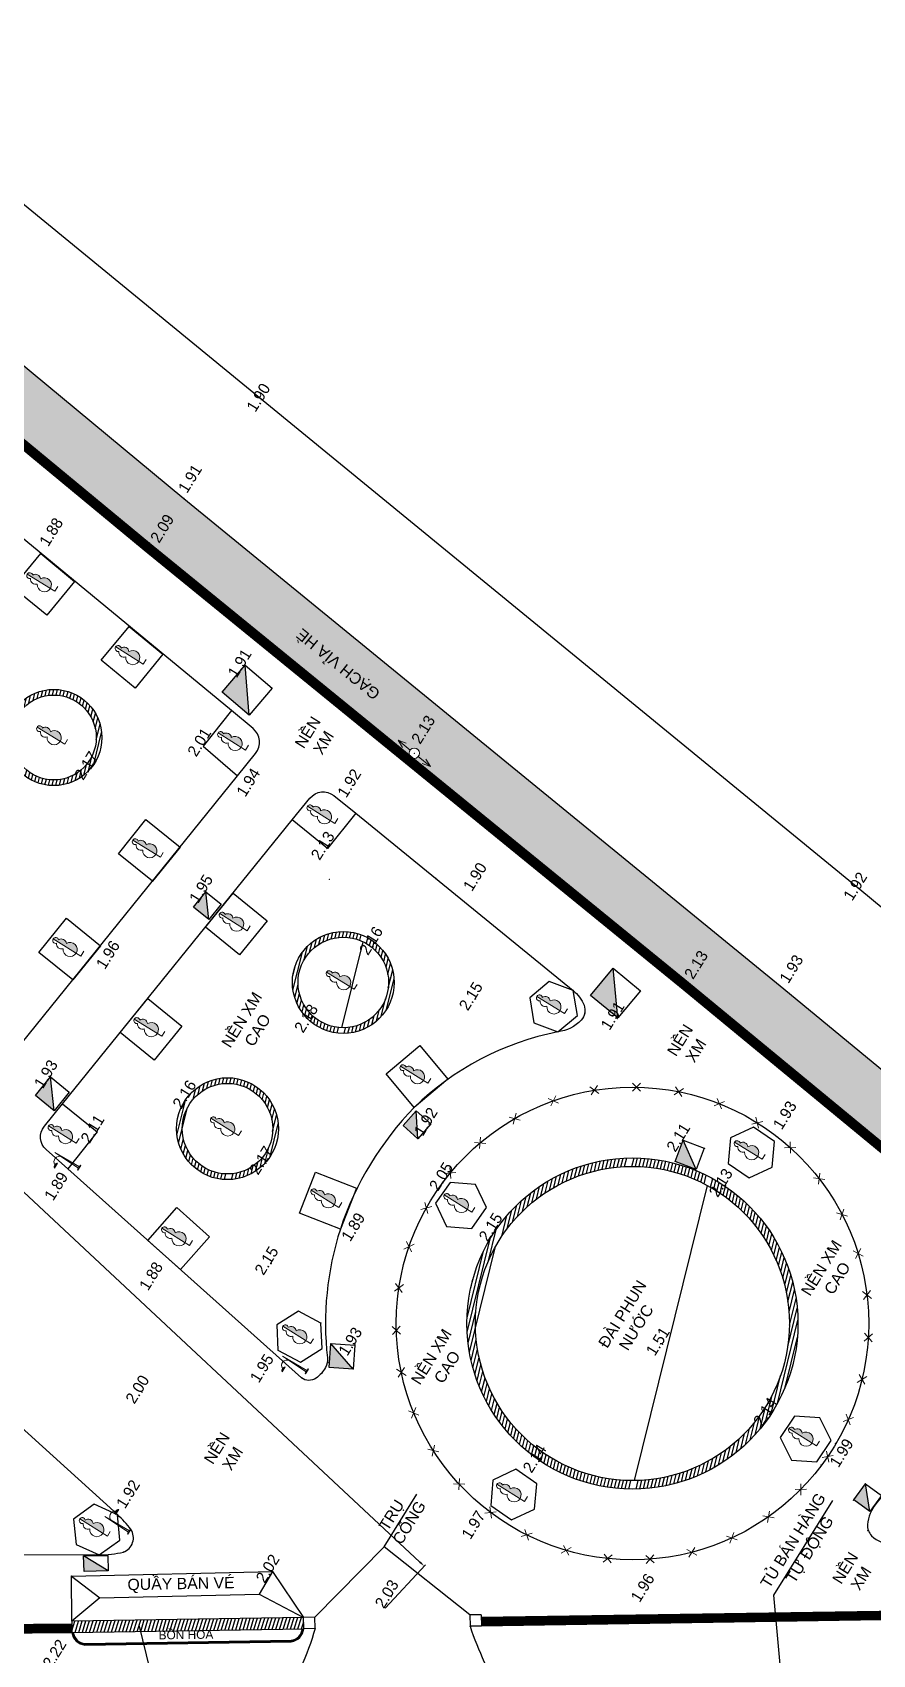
# Model space of a CAD drawing. Header units: millimetres. Extents: x -235021 to 808813, y -1893235 to 860440.
# Drawn here: x 63364 to 93060, y -1708974 to -1651671 of the extents above; entities that cross this region are included whole.
import ezdxf
from ezdxf.enums import TextEntityAlignment as Align

# ---------------------------------------------------------------- set-up
doc = ezdxf.new("R2010")
doc.units = ezdxf.units.MM
doc.header["$LTSCALE"] = 100
doc.linetypes.add('ACAD_ISO03W100', pattern=[30, 12, -18])
doc.layers.get('0').update_dxf_attribs({"lineweight": 9})
for name, color, linetype in [('BO VIA', 3, 'Continuous'), ('BON CAY KIENG', 1, 'Continuous'), ('CAODO', 7, 'Continuous'), ('DAI PHUN NUOC', 3, 'Continuous'), ('GACH VIA HE', 3, 'Continuous'), ('HIEN', 7, 'Continuous'), ('HO GA', 4, 'Continuous'), ('LE DUONG', 1, 'Continuous'), ('NEN XI MANG CAO', 5, 'Continuous')]:
    doc.layers.add(name, color=color, linetype=linetype)
doc.layers.add('CAY CAU', color=91, linetype='Continuous', lineweight=15)
doc.layers.add('diem', color=2, linetype='Continuous', lineweight=0)
doc.styles.add('GHICHU', font='', dxfattribs={"height": 2})
doc.styles.add('GHICHU2', font='', dxfattribs={"height": 2})
doc.styles.get('GHICHU').set_extended_font_data('VNI-Helve-Condense')
doc.styles.get('GHICHU2').set_extended_font_data('VNI-Helve-Condense')
doc.dimstyles.new('1-100', dxfattribs={"dimscale": 70, "dimtxt": 6, "dimasz": 3, "dimexe": 1, "dimexo": 1.5, "dimgap": 0.8, "dimtad": 1, "dimdec": 0, "dimdsep": 46, "dimtxsty": 'Standard', "dimcen": 1.5, "dimdle": 1, "dimclrd": 251, "dimclre": 251, "dimclrt": 2, "dimadec": 0, "dimazin": 0, "dimtfac": 1, "dimtdec": 0, "dimtmove": 2, "dimatfit": 3, "dimfxl": 1, "dimlwd": 13, "dimlwe": 13, "dimarcsym": 0})
doc.dimstyles.get("Standard").update_dxf_attribs({"dimtxt": 0.18, "dimasz": 0.18, "dimexe": 0.18, "dimexo": 0.0625, "dimgap": 0.09, "dimtad": 0, "dimtih": 1, "dimtoh": 1, "dimdec": 4, "dimzin": 0, "dimdsep": 46, "dimtxsty": 'Standard', "dimcen": 0.09, "dimadec": 0, "dimazin": 0, "dimtfac": 1, "dimtdec": 4, "dimtofl": 0, "dimtmove": 0, "dimatfit": 3, "dimfxl": 1, "dimtolj": 1, "dimtzin": 0, "dimarcsym": 0})
pattern_1 = [(76.11958264428031, (673102275.7399853, -1089275886.132417), (-121.3498163011125, 29.98703192525495), [])]

# ---------------------------------------------------------------- blocks, each defined once
blk = doc.blocks.new('DTHTHE')
for p, q in [((-1.59996547320236, -0.005255496742236687), (-0.966911243292401, 0.2101706654078157)), ((1.59996547320236, -0.005255496742236687), (0.9669112432923725, 0.2101706654078157)), ((-0.3999654732023714, -0.005255496742236687), (-1.59996547320236, -0.005255496742236687)), ((-1.59996547320236, -0.005255496742236687), (-0.966911243292401, -0.2206816588922749)), ((0.399965473202343, -0.005255496742236687), (1.59996547320236, -0.005255496742236687)), ((1.59996547320236, -0.005255496742236687), (0.9669112432923725, -0.2206816588922749))]:
    blk.add_line(p, q)
blk.add_circle((0, 0), 0.3999999999999986)
blk.add_point((0, 0))
blk = doc.blocks.new('CAYDL')
at = {"linetype": 'Continuous'}
blk.add_hatch(color=256, dxfattribs=at).paths.add_polyline_path([(0.2730896669155642, 1.660251213043928, 0.5693726601521445), (0.1762234897171492, 2.41734217087509, 0.684834325308665), (0, 2.871893779935299), (0, 0.469883415720855, 0.7965622496287439)])
for p, q in [((0, 2.87150458983167), (0, 0)), ((0, 0), (0.4967282140305826, 0))]:
    blk.add_line(p, q, dxfattribs=at)
for centre, radius, start, end in [((0, 2.610458247764701), 0.2614355321705987, 312.3812719101817, 227.6187280898183), ((0, 1.09639291237982), 0.6265094966589649, 115.841984444443, 64.15801555555699), ((0, 2.010052954237), 0.4437783504383233, 113.3968845450581, 232.0208978191353), ((0, 2.010052954237), 0.4437783504383233, 307.9791021808647, 66.60311545494193)]:
    blk.add_arc(centre, radius, start, end, dxfattribs=at)
blk = doc.blocks.new('DENCS1')
blk.add_hatch(color=256).paths.add_polyline_path([(-0.05542857144649815, 0.03823889863178209), (0.05542857144587288, 0.0382388986317892), (-1.13686837721616e-13, 1.97823889811589)])
h = blk.add_hatch(color=256)
h.dxf.hatch_style = 1
h.paths.add_polyline_path([(0.9140024093083525, 1.428960608017519, 0.500000000000071), (0.5140024093083753, 1.428960608017519)])
for p, q in [((-0.05542857144607183, 0.0382388986317963), (-1.13686837721616e-13, 1.978238898110433)), ((0.05542857144584445, 0.0382388986317963), (-1.13686837721616e-13, 1.978238898110433)), ((0.5140024093083753, 1.428960608017519), (0.9140024093083525, 1.428960608017519)), ((-0.1918415516266805, 0), (-0.1918415516266805, 0.0382388986317892)), ((-0.1918415516266805, 0.0382388986317892), (0.1918415516266805, 0.0382388986317892)), ((0.1918415516266805, 0), (-0.1918415516266805, 0)), ((0.1918415516266805, 0.0382388986317892), (0.1918415516266805, 0))]:
    blk.add_line(p, q)
for centre, radius, start, end in [((0.3734860140775993, 1.368606695493114), 0.3763838369043488, 25.21639918475023, 172.8856193738071), ((0.7140024093083639, 1.278960608017563), 0.2499999999999645, 36.8698976458375, 143.1301023541625)]:
    blk.add_arc(centre, radius, start, end)
blk = doc.blocks.new('RAOKEM')
for p, q in [((0.3535533905932766, -0.3535533905932766), (-0.3535533905932766, 0.3535533905932766)), ((-0.3535533905932766, -0.3535533905932766), (0.3535533905932766, 0.3535533905932766))]:
    blk.add_line(p, q)
blk = doc.blocks.new('*D109')
at = {"layer": 'CAODO', "color": 251, "lineweight": 13, "transparency": 16777216}
for p, q in [((31386.756709709, -1665873.940054639), (32822.23994943807, -1664335.409347417)), ((32928.03162166764, -1664529.852455001), (77062.36052738395, -1705708.159227461)), ((75828.17648998887, -1707338.769417413), (77263.65972971793, -1705800.238710191))]:
    blk.add_line(p, q, dxfattribs=at)
at = {"layer": 'CAODO', "color": 251, "transparency": 16777216}
for points in [[(32951.90850419374, -1664504.261548788), (32904.15473914154, -1664555.443361215), (32774.48618438587, -1664386.591159845)], [(77086.23740991006, -1705682.568321248), (77038.48364485786, -1705733.750133675), (77215.90596466573, -1705851.420522618)]]:
    blk.add_solid(points, dxfattribs=at)
at = {"layer": 'Defpoints', "color": 0, "transparency": 16777216}
for p in [(31315.1260621307, -1665950.71277328), (77215.90596466573, -1705851.420522618), (75756.54584241056, -1707415.542136054)]:
    blk.add_point(p, dxfattribs=at)
at = {"layer": 'CAODO', "color": 2, "transparency": 16777216, "insert": (55176.66038172416, -1684924.514954008), "char_height": 420, "attachment_point": 5, "rotation": 316.98446408814203}
blk.add_mtext('60781', dxfattribs=at)
blk = doc.blocks.new('RTERTCERTER')
at = {"layer": 'HO GA'}
h = blk.add_hatch(color=256, dxfattribs=at)
h.dxf.hatch_style = 1
h.paths.add_polyline_path([(444302.2074992546, -1486800.116406575), (443065.9156043325, -1486615.502348689), (442881.3015462142, -1487851.794243379)])
h = blk.add_hatch(color=256, dxfattribs=at)
h.dxf.hatch_style = 1
h.paths.add_polyline_path([(427371.0828425605, -1489380.551392266), (428319.9156042894, -1488642.502348691), (427476.4747016374, -1488537.110489847)])
h = blk.add_hatch(color=256, dxfattribs=at)
h.dxf.hatch_style = 1
h.paths.add_polyline_path([(436080.317214109, -1489757.709053166), (435993.523918419, -1490452.307443654), (436774.915604364, -1489844.50234874)])
h = blk.add_hatch(color=256, dxfattribs=at)
h.dxf.hatch_style = 1
h.paths.add_polyline_path([(414567.2875992963, -1498570.672726313), (414107.0334176542, -1498871.780826997), (414572.3823003713, -1499583.082743742)])
h = blk.add_hatch(color=256, dxfattribs=at)
h.dxf.hatch_style = 1
h.paths.add_polyline_path([(433441.3942204332, -1500124.300644787), (433318.9156043585, -1500813.50234878), (434130.5959241938, -1500246.779260745)])
h = blk.add_hatch(color=256, dxfattribs=at)
h.dxf.hatch_style = 1
h.paths.add_polyline_path([(425202.9156043202, -1503176.502348676), (425560.3661337875, -1502028.796323862), (424807.7878566469, -1502423.924071535)])
h = blk.add_hatch(color=256, dxfattribs=at)
h.dxf.hatch_style = 1
h.paths.add_polyline_path([(442084.8942847003, -1503498.976529397), (440846.3684653174, -1503329.997849006), (440677.3897849265, -1504568.523668505)])
h = blk.add_hatch(color=256, dxfattribs=at)
h.dxf.hatch_style = 1
h.paths.add_polyline_path([(437440.3754345616, -1508964.016636189), (437596.8897219058, -1509748.556806061), (438224.9156043178, -1508807.502348728)])
h = blk.add_hatch(color=256, dxfattribs=at)
h.dxf.hatch_style = 1
h.paths.add_polyline_path([(430628.8202147475, -1520635.899760582), (430577.2176267124, -1521333.995149991), (431326.9156042731, -1520687.50234885)])
at = {"layer": 'diem'}
for p in [(425202.9156043204, -1503176.502348676), (438383.9156043027, -1509604.502348749), (431326.9156042729, -1520687.50234885)]:
    blk.add_point(p, dxfattribs=at)
at = {"layer": 'HO GA'}
for p, q in [((442881.3015462141, -1487851.794243379), (444302.2074992545, -1486800.116406575)), ((427371.0828425605, -1489380.551392267), (428319.9156042896, -1488642.502348691)), ((435993.5239184191, -1490452.307443654), (436774.9156043641, -1489844.50234874)), ((414572.3823003713, -1499583.082743742), (414567.2875992963, -1498570.672726313)), ((433318.9156043585, -1500813.502348781), (434130.595924194, -1500246.779260745)), ((425202.9156043204, -1503176.502348676), (425560.3661337877, -1502028.796323862)), ((440677.3897849265, -1504568.523668505), (442084.8942847, -1503498.976529397)), ((437596.8897219058, -1509748.556806061), (438224.9156043176, -1508807.502348728)), ((430577.2176267123, -1521333.995149991), (431326.9156042729, -1520687.50234885))]:
    blk.add_line(p, q, dxfattribs=at)
for points in [[(443065.9156043325, -1486615.502348689), (444302.2074992545, -1486800.116406575), (444117.5934410198, -1488036.408301497), (442881.3015462141, -1487851.794243379)], [(427476.4747016374, -1488537.110489847), (428319.9156042896, -1488642.502348691), (428214.5237452127, -1489485.943251343), (427371.0828425605, -1489380.551392267)], [(436080.317214109, -1489757.709053166), (436774.9156043641, -1489844.50234874), (436688.1223086743, -1490539.10073946), (435993.5239184191, -1490452.307443654)], [(414567.2875992963, -1498570.672726313), (415032.6364821298, -1499281.974643057), (414572.3823003713, -1499583.082743742), (414107.0334176542, -1498871.780826997)], [(433441.3942204332, -1500124.300644787), (434130.595924194, -1500246.779260745), (434008.1173081193, -1500935.980964972), (433318.9156043585, -1500813.502348781)], [(424807.7878566468, -1502423.924071535), (425560.3661337877, -1502028.796323862), (425955.4938814612, -1502781.374601003), (425202.9156043204, -1503176.502348676)], [(440846.3684653174, -1503329.997849006), (442084.8942847, -1503498.976529397), (441915.9156043092, -1504737.502348663), (440677.3897849265, -1504568.523668505)], [(437440.3754345616, -1508964.016636189), (438224.9156043176, -1508807.502348728), (438381.4298916617, -1509592.042518601), (437596.8897219058, -1509748.556806061)], [(430628.8202147475, -1520635.899760582), (431326.9156042729, -1520687.50234885), (431275.3130161213, -1521385.597738259), (430577.2176267123, -1521333.995149991)]]:
    blk.add_lwpolyline(points, close=True, dxfattribs=at)

msp = doc.modelspace()

# ---------------------------------------------------------------- hatches: boundary and pattern name
at = {"layer": 'BON CAY KIENG'}
h = msp.add_hatch(dxfattribs=at)
h.set_pattern_fill('ANSI31', color=256, scale=999.9999999999999, angle=391.1195826442803)
h.set_pattern_definition(pattern_1)
h.paths.add_polyline_path([(65819.68199536041, -1676577.544923385, 1), (62419.68199536041, -1676577.544923385, 1)])
h.paths.add_polyline_path([(65619.68199536041, -1676577.544923385, 1), (62619.68199536041, -1676577.544923385, 1)], flags=16)
h = msp.add_hatch(dxfattribs=at)
h.set_pattern_fill('ANSI31', color=256, scale=999.9999999999999, angle=391.1195826442803)
h.set_pattern_definition(pattern_1)
h.paths.add_polyline_path([(76152.98489923449, -1685231.116667327, 1), (72552.98489923449, -1685231.116667327, 1)])
h.paths.add_polyline_path([(75952.98489923449, -1685231.116667327, 1), (72752.98489923449, -1685231.116667327, 1)], flags=16)
h = msp.add_hatch(dxfattribs=at)
h.set_pattern_fill('ANSI31', color=256, scale=999.9999999999999, angle=391.1195826442803)
h.set_pattern_definition(pattern_1)
h.paths.add_polyline_path([(72058.55226635281, -1690396.895859706, 1), (68458.55226635281, -1690396.895859706, 1)])
h.paths.add_polyline_path([(71858.55226635281, -1690396.895859706, 1), (68658.55226635281, -1690396.895859706, 1)], flags=16)
at = {"layer": 'DAI PHUN NUOC'}
h = msp.add_hatch(dxfattribs=at)
h.set_pattern_fill('ANSI31', color=256, scale=999.9999999999999, angle=391.1195826442803)
h.set_pattern_definition(pattern_1)
h.paths.add_polyline_path([(90422.96848058444, -1697279.209746708, 1), (78722.96848058444, -1697279.209746708, 1)])
h.paths.add_polyline_path([(79022.96848058444, -1697279.209746708, -1), (90122.96848058444, -1697279.209746708, -1)], flags=16)
at = {"layer": 'GACH VIA HE'}
h = msp.add_hatch(dxfattribs=at)
h.set_pattern_fill('ANGLE', color=256, scale=3000, angle=58.11958264428029)
h.set_pattern_definition([(58.11958264428029, (673102275.7399853, -1089275886.132417), (-700.5506050529251, 435.7222162800294), [599.9999999999998, -224.9999999999999]), (148.1195826442803, (673102275.7399853, -1089275886.132417), (-435.7222162800294, -700.5506050529251), [600, -224.9999999999999])])
edge = h.paths.add_edge_path()
edge.add_ellipse((76860.05380325578, -1677134.675692568), major_axis=(-116.9150775592063, -142.4946561534178), ratio=0.9999999998309419, start_angle=270.8416473992316, end_angle=327.94754514916787, ccw=False)
edge.add_ellipse((76860.05380325578, -1677134.675692568), major_axis=(-116.9150775592063, -142.4946561534178), ratio=0.9999999998309419, start_angle=449.3360151655633, end_angle=630.8416473992315, ccw=False)
edge.add_ellipse((76860.05380325578, -1677134.675692568), major_axis=(-116.9150775592063, -142.4946561534178), ratio=0.9999999998309419, start_angle=392.42743382617056, end_angle=449.3360151655633, ccw=False)
edge.add_line((76837.77919825935, -1677317.644827566), (86555.61841111869, -1685237.944894012))
edge.add_line((86555.61841111863, -1685237.944894012), (100620.3037408576, -1696836.851246423))
edge.add_line((100620.3037408576, -1696836.851246423), (110220.0561132292, -1704742.490524185))
edge.add_arc((107705.5268288539, -1706279.199251829), 2946.91893943473, 333.1411048262636, 391.43042734614085, ccw=False)
edge.add_line((110334.5377031146, -1707610.601917674), (108200.5766918884, -1707627.040940392))
edge.add_line((108200.5766918883, -1707627.040940392), (108220.0723952473, -1710157.791794854))
edge.add_arc((109170.0635493491, -1710161.891444643), 949.9999999999999, 58.119582644280285, 179.7527438321559, ccw=False)
edge.add_arc((109170.0635493491, -1710161.891444643), 949.9999999999999, -121.88041735571971, 58.119582644280285, ccw=False)
edge.add_arc((109170.0635493491, -1710161.891444643), 950, 181.1299976858469, 238.11958264428029, ccw=False)
edge.add_line((108220.2483014457, -1710180.626301206), (108238.4822407766, -1712547.586686883))
edge.add_arc((106424.7815615616, -1708951.061143465), 4027.965508570981, 296.7614646017494, 312.1526242315477)
edge.add_ellipse((109120.6909801834, -1711753.056909996), major_axis=(12.09589587099311, 183.92267858001), ratio=0.9999999998794763, start_angle=90.79088514240078, end_angle=186.029302811043, ccw=False)
edge.add_ellipse((109120.6909801834, -1711753.056909996), major_axis=(12.09589587099311, 183.92267858001), ratio=0.9999999998794763, start_angle=269.2852528467183, end_angle=450.79088514240084, ccw=False)
edge.add_line((109304.4484594499, -1711767.446183566), (109718.0697796511, -1712048.368599549))
edge.add_line((109718.069779651, -1712048.368599549), (110048.9668355295, -1712273.106532181))
edge.add_arc((103839.3281802703, -1705874.569167037), 8916.327306803116, 314.141645142631, 336.6151139657968)
edge.add_arc((102980.1356033455, -1706006.536750542), 9663.623554709506, 339.3562316585992, 357.6027057871033)
edge.add_line((112635.3016180943, -1706410.75134055), (112406.9407261224, -1706309.009986381))
edge.add_line((112406.9407261226, -1706309.009986381), (112529.030351173, -1706034.976916291))
edge.add_line((112529.0303511729, -1706034.976916291), (112661.1104413999, -1706093.822400375))
edge.add_arc((108616.8209190054, -1705923.994648422), 4047.853654256995, 357.5954490595766, 363.5703272863539)
edge.add_line((112656.8181465401, -1705671.920040825), (112526.0409178883, -1705566.148710938))
edge.add_line((112526.0409178881, -1705566.148710938), (112634.6472947037, -1705431.86618854))
edge.add_arc((108616.8209190057, -1705923.994648421), 4047.853654256995, 366.9831609235235, 384.6032535424177)
edge.add_arc((109407.8787559981, -1705709.265196753), 3241.99012596033, 386.9740301665834, 413.3767011524277)
edge.add_line((111341.8921304487, -1703107.325104385), (89923.6212032024, -1685461.467134729))
edge.add_line((89923.62120320252, -1685461.467134729), (68717.61499625864, -1668131.344320726))
edge.add_line((68717.6149962584, -1668131.344320726), (47605.37086205976, -1650633.43094178))
edge.add_arc((46008.92451524176, -1652901.487719266), 2773.575757784301, 414.8589413418236, 493.4565524034857)
edge.add_line((44101.24711656454, -1650888.15977113), (31918.59605199262, -1663445.101717205))
edge.add_line((31918.59605199262, -1663445.101717206), (32568.65841028758, -1664206.248174993))
edge.add_line((32568.6584102877, -1664206.248174992), (32776.59951576678, -1663990.006420011))
edge.add_line((32776.5995157666, -1663990.006420011), (43291.46971041203, -1653055.400771252))
edge.add_arc((46887.24897732679, -1656715.030455135), 5130.547530189417, 102.98306509463441, 134.4957879012935, ccw=False)
edge.add_line((45734.60452050529, -1651715.637620431), (67505.24069235008, -1669711.375189903))
edge.add_line((67505.24069235008, -1669711.375189903), (76685.33969277237, -1677193.402534707))
edge = h.paths.add_edge_path(flags=16)
edge.add_ellipse((53708.59709692514, -1657627.07206079), major_axis=(-145.1193363896164, 113.6408404176952), ratio=0.9999999999262095, start_angle=360.78430059050834, end_angle=719.2786712369104, ccw=False)
edge.add_ellipse((53418.25863243453, -1657399.969514379), major_axis=(-145.5612534094544, 113.0742407047444), ratio=0.9999999999249859, start_angle=180.5609369931065, end_angle=539.0553076395087, ccw=False)
edge.add_line((53271.68115134118, -1657288.391295942), (53271.48848640232, -1657288.24059356))
edge.add_ellipse((53418.25863243453, -1657399.969514379), major_axis=(-145.5612534094544, 113.0742407047444), ratio=0.9999999999249859, start_angle=180.5609369931065, end_angle=539.0553076395087, ccw=False)
edge.add_ellipse((53708.59709692514, -1657627.07206079), major_axis=(-145.1193363896164, 113.6408404176952), ratio=0.9999999999262095, start_angle=360.78430059050834, end_angle=719.2786712369104, ccw=False)
edge.add_line((53852.38314353325, -1657742.61599319), (53852.19047859439, -1657742.465290808))
edge = h.paths.add_edge_path(flags=16)
edge.add_ellipse((101575.6493540264, -1697134.679871705), major_axis=(-145.5612534094544, 113.0742407047444), ratio=0.9999999999249859, start_angle=180.5609369931065, end_angle=539.0553076395087, ccw=False)
edge.add_ellipse((101865.987818517, -1697361.782418116), major_axis=(-145.1193363896164, 113.6408404176952), ratio=0.9999999999262095, start_angle=360.78430059050834, end_angle=719.2786712369104, ccw=False)
edge.add_line((102009.7738651251, -1697477.326350516), (102009.5812001863, -1697477.175648134))
edge.add_ellipse((101865.987818517, -1697361.782418116), major_axis=(-145.1193363896164, 113.6408404176952), ratio=0.9999999999262095, start_angle=360.78430059050834, end_angle=719.2786712369104, ccw=False)
edge.add_ellipse((101575.6493540264, -1697134.679871705), major_axis=(-145.5612534094544, 113.0742407047444), ratio=0.9999999999249859, start_angle=180.5609369931065, end_angle=539.0553076395087, ccw=False)
edge.add_line((101429.0718729328, -1697023.101653269), (101428.8792079941, -1697022.950950887))
h.paths.add_polyline_path([(75455.7053210854, -1675421.114878985), (72551.90000826283, -1673060.682147408), (73049.97454892495, -1672447.950643558), (75953.77986174752, -1674808.383375134)], flags=24)
h.paths.add_polyline_path([(109659.3790347422, -1703514.673896835), (106755.5737219197, -1701154.241165259), (107253.648262582, -1700541.509661408), (110157.4535754046, -1702901.942392985)], flags=24)
h.paths.add_polyline_path([(36880.52024962427, -1658439.353434959), (39488.71199727501, -1655755.873645104), (40054.95264706295, -1656306.227776908), (37446.76089941198, -1658989.707566764)], flags=24)
at = {"layer": 'LE DUONG'}
h = msp.add_hatch(dxfattribs=at)
h.set_pattern_fill('ANSI31', color=256, scale=999.9999999999999, angle=391.1195826442803)
h.set_pattern_definition(pattern_1)
h.paths.add_polyline_path([(64753.23242040584, -1707794.614819206), (64759.63420064468, -1708194.563587435), (72955.3218015565, -1708063.379308403), (72949.42886694125, -1707663.42271905)])

# ---------------------------------------------------------------- linework, layer by layer
at = {"layer": 'BON CAY KIENG'}
for points in [[(62673.08737558196, -1671274.380519328), (63658.5571035794, -1670077.990359431), (64854.94726339099, -1671063.460087786), (63869.47753533209, -1672259.850247783)], [(65797.47429909743, -1673847.946264104), (66782.94402709487, -1672651.556104206), (67979.33418690646, -1673637.025832562), (66993.86445884779, -1674833.415992558)], [(66402.73192647798, -1680682.354050206), (67376.05768949771, -1679476.063472223), (68582.34826765372, -1680449.389235625), (67609.02250437462, -1681655.679813583)], [(69482.56915768981, -1683277.883712655), (70458.07620708761, -1682073.356420971), (71662.60349874757, -1683048.863470628), (70687.0964492883, -1684253.390762411)], [(63589.51523482986, -1684168.912114819), (64562.84099784959, -1682962.621536837), (65769.1315760056, -1683935.947300239), (64795.8058127265, -1685142.237878197)], [(81634.91515849764, -1685201.446771522), (80941.64363246318, -1685775.358429777), (81092.02994550182, -1686662.70501157), (81935.68778420589, -1686976.139935703), (82628.95930952416, -1686402.228277277), (82478.57299677958, -1685514.881694569)], [(66464.5980563052, -1687004.385288103), (67440.10510570277, -1685799.857996419), (68644.6323973632, -1686775.365046076), (67669.1253479037, -1687979.892337859)], [(75868.08393261908, -1688456.702716266), (77057.11306900508, -1687462.363884164), (78051.4519010589, -1688651.393021068), (76862.42276427755, -1689645.731852924)], [(88850.7055665541, -1690341.752053115), (88036.20311033912, -1690724.6172369), (87960.52285807836, -1691621.429647394), (88699.34506163676, -1692135.376873858), (89513.8475177288, -1691752.511690272), (89589.52777011273, -1690855.699279579)], [(72806.04752309807, -1693376.346181882), (73374.63174421992, -1691934.39889312), (74816.5790330572, -1692502.983114562), (74247.99481193535, -1693944.930403324)], [(78125.95331773488, -1692292.893539622), (77615.48390740948, -1693034.122911198), (78002.17266829801, -1693846.817073938), (78899.33083912963, -1693918.281865276), (79409.80024952954, -1693177.052494021), (79023.11148882564, -1692364.358330984)], [(67438.78042200068, -1694342.883660303), (68471.58536226116, -1693187.109480161), (69627.35954228113, -1694219.914420619), (68594.55460202065, -1695375.688600761)], [(72765.49798849528, -1696845.160673076), (72005.67525644158, -1697327.518855235), (72043.49833052768, -1698226.723734329), (72841.1441359031, -1698643.57043161), (73600.96686775889, -1698161.212249328), (73563.14379416476, -1697262.007369444)], [(90296.71682440396, -1700553.238966155), (89797.68445270555, -1701302.216063406), (90196.80146023328, -1702108.879323054), (91094.95083887922, -1702166.565485502), (91593.98321065237, -1701417.588388572), (91194.86620324757, -1700610.925128726)], [(80450.64608301455, -1702426.292256377), (79636.44554498, -1702809.79907981), (79561.47192783584, -1703706.670841672), (80300.69884869922, -1704220.035779262), (81114.89938661084, -1703836.528956027), (81189.87300395267, -1702939.657194288)], [(64816.18361248286, -1704186.609948711), (64904.61784944963, -1705082.25462491), (65724.48601008556, -1705453.490666735), (66455.91993390396, -1704929.082033002), (66367.48569701193, -1704033.437357123), (65547.61753584445, -1703662.201314831)]]:
    msp.add_lwpolyline(points, close=True, dxfattribs=at)
for points in [[(70617.93580429466, -1677926.585299233), (71252.03598911525, -1677140.713695509, 0.4112559135080964), (71162.28299864428, -1676258.829159096), (70396.38023443497, -1675627.953033221), (69403.84563871985, -1676883.302042241)], [(74795.69910484948, -1679251.683583465), (73792.62791246502, -1680498.218052628), (72549.44195896504, -1679490.9997621), (73174.51993310987, -1678719.171942272, -0.4123105318099566), (74015.36468544207, -1678628.07366597)], [(65656.06305748457, -1690509.012245016), (64616.41377257393, -1691820.804286985), (63851.86593046063, -1691137.600939691, -0.400066417207234), (63785.39276225143, -1690312.588850858), (64430.28503154847, -1689516.294924499)]]:
    msp.add_lwpolyline(points, format="xyb", close=True, dxfattribs=at)
for centre, radius in [((64119.68199536041, -1676577.544923385), 1700), ((64119.68199536041, -1676577.544923385), 1500), ((74352.98489923449, -1685231.116667327), 1800), ((74352.98489923449, -1685231.116667327), 1600), ((70258.55226635281, -1690396.895859706), 1800), ((70258.55226635281, -1690396.895859706), 1600)]:
    msp.add_circle(centre, radius, dxfattribs=at)
at = {"layer": 'DAI PHUN NUOC'}
for radius in [5849.999999999999, 5549.999999999999]:
    msp.add_circle((84572.96848058444, -1697279.209746708), radius, dxfattribs=at)
at = {"layer": 'diem'}
for p in [(71518.53536784207, -1664669.422011943), (68717.61499626562, -1668131.344320731), (67505.24069234869, -1669711.375189902), (63658.5571035794, -1670077.990359431), (66782.94402709487, -1672651.556104206), (70855.63167528342, -1674058.655404263), (70074.92999101384, -1674976.834515342), (65319.88827408804, -1675372.091735384), (70396.38023443497, -1675627.953033221), (69429.75921663968, -1676847.234384905), (76976.7478168481, -1676991.999942713), (65433.66344517935, -1677673.316454989), (70617.93580429466, -1677926.585299233), (72549.44195896504, -1679490.9997621), (74795.69910484948, -1679251.683583465), (73792.62791246502, -1680498.218052628), (67609.02250437462, -1681655.679813583), (73861.88102879212, -1681583.50741767), (77624.93675963487, -1681558.122057452), (69494.26264694962, -1682024.241658076), (70458.07620708761, -1682073.356420971), (92615.43579896493, -1681936.394769164), (65769.1315760056, -1683935.947300239), (75500.1987429636, -1683859.040996435), (72908.47189277015, -1684157.160348772), (86555.61841112422, -1685237.944894017), (67440.10510570277, -1685799.857996419), (79028.7610849943, -1685818.175702894), (82478.57299677958, -1685514.881694569), (84855.89667709684, -1685524.460211393), (89923.62120318832, -1685461.467134717), (82887.21487943735, -1686314.828310982), (73205.77105564182, -1686603.192338441), (75594.05514835194, -1686504.703290687), (81935.68778420589, -1686976.139935703), (84039.3014953991, -1686509.815634229), (64008.08911241917, -1688568.989854179), (68867.44800008088, -1689254.604775933), (71387.37490036828, -1689000.427291884), (64430.28503154847, -1689516.294924499), (76862.42276427755, -1689645.731852924), (77434.22401713324, -1690250.653174731), (63640.8901683169, -1690700.603546971), (65656.06305748457, -1690509.012245016), (76983.33368620789, -1690752.168787119), (86362.5515405212, -1690808.244094463), (89703.73826477397, -1690691.516567655), (64616.41377194575, -1691820.804287554), (65024.31142771849, -1691776.560618198), (69129.72963213967, -1691793.364427405), (71615.47145167808, -1691617.706788464), (77961.23567955615, -1692179.455892866), (87862.97330738162, -1692408.01017777), (67438.78042200068, -1694342.883660303), (74247.99481193535, -1693944.930403324), (79727.18175091711, -1693976.74748805), (71806.79233137751, -1695161.294845867), (73563.14379416476, -1697262.007369444), (72043.49833052768, -1698226.723734329), (74767.55426964932, -1698014.400302132), (85638.21721846797, -1698013.968037675), (73811.22467067023, -1698660.285475945), (72875.39174721832, -1699201.063686839), (73388.97799389041, -1699208.423522948), (67242.2757727846, -1699707.31008863), (89429.90943258232, -1700495.575644714), (91743.24438877334, -1701511.628487906), (81282.9636538485, -1702150.409315547), (91231.75967146014, -1702273.400359264), (92383.62709085643, -1703520.946530143), (66368.25866131159, -1704032.520303349), (79447.39083047141, -1703870.943490753), (66845.17236377439, -1704554.816033297), (92883.21797802881, -1704595.969295294), (66577.9965807728, -1705355.487064976), (65724.48601008556, -1705453.490666735), (64742.75336642517, -1706200.706175472), (71846.30890457984, -1706037.872774664), (76055.82978895563, -1706934.355861882), (64360.20933637349, -1708197.945286037), (73355.27839081129, -1708057.486373726), (78835.62235051487, -1707976.739339202)]:
    msp.add_point(p, dxfattribs=at)
at = {"layer": 'HIEN'}
for p, q in [((64742.75336642517, -1706200.706175472), (71846.30890457984, -1706037.872774664)), ((64753.23242040584, -1707794.614819206), (64742.75336642517, -1706200.706175472)), ((64742.75336642517, -1706200.706175472), (65747.73026939807, -1706974.743714955)), ((71846.30890457984, -1706037.872774664), (71379.19161975011, -1706845.654838424)), ((71846.30890457984, -1706037.872774664), (72949.42886694125, -1707663.42271905)), ((65747.73026939807, -1706974.743714955), (64753.23242040584, -1707794.614819206)), ((65747.73026939807, -1706974.743714955), (71379.19161975011, -1706845.654838424)), ((71379.19161975011, -1706845.654838424), (72949.42886694125, -1707663.42271905)), ((79229.68600515416, -1707570.889815172), (78829.72941589961, -1707576.782749849)), ((78829.72941589961, -1707576.782749849), (78835.62235051487, -1707976.739339202)), ((79229.68600515416, -1707570.889815172), (79235.57893976942, -1707970.846404525)), ((73349.3854561958, -1707657.529784373), (72949.42886694125, -1707663.42271905)), ((73355.27839081129, -1708057.486373726), (72955.3218015565, -1708063.379308403)), ((73355.27839081129, -1708057.486373726), (73349.3854561958, -1707657.529784373)), ((79235.57893976942, -1707970.846404525), (78835.62235051487, -1707976.739339202))]:
    msp.add_line(p, q, dxfattribs=at)
at = {"layer": 'HIEN', "linetype": 'ACAD_ISO03W100', "ltscale": 0.3, "const_width": 299.9999999999999}
for points in [[(32884.72039328143, -1664093.976972491), (43398.10492127948, -1653160.916296075, -0.1344993570209694), (45696.65602624975, -1651878.880940769), (67410.07273454568, -1669827.320560834), (86460.51693293848, -1685353.944447447), (100524.8681298937, -1696952.575246408), (110104.9609445117, -1704842.024426362, -0.2489676283794218), (110240.3520557855, -1707461.323028503), (94862.14527642028, -1707579.789433959), (79233.26547128917, -1707820.864245978)], [(29284.95546434401, -1667700.725382414), (25012.9257932154, -1663674.767984922, 0.08644342526204736), (22619.49276950187, -1665374.469813106), (9179.480321439682, -1679599.778219516), (-4333.337774374988, -1694093.459451853), (-9296.513356153388, -1699624.227811084), (-12300.14057810092, -1703143.772204502), (-15843.30830612779, -1707314.278334901, 0.3057949301867487), (-13990.97822393244, -1708788.963616607), (857.3587001240812, -1708644.904103073), (25570.13898848766, -1708376.352936992), (64758.36428310722, -1708044.568963175)]]:
    msp.add_lwpolyline(points, format="xyb", dxfattribs=at)
at = {"layer": 'HIEN'}
for points in [[(32776.5995156304, -1663990.006419789), (43291.4697104122, -1653055.400771252, -0.1383733361692299), (45734.60452050529, -1651715.637620431), (67505.24069234869, -1669711.375189902), (86555.61841112422, -1685237.944894017), (100620.3037408576, -1696836.851246423), (110220.0561132291, -1704742.490524184, -0.2599648662560367), (110334.5377031146, -1707610.601917674), (94863.87978366623, -1707729.780522936), (79235.57893976942, -1707970.846404525)], [(32992.84127087123, -1664197.947525292), (43504.71758161811, -1653266.455271391, -0.1304355109643603), (45659.80540504074, -1652043.031769477), (67314.90477674245, -1669943.265931766), (86365.41545475298, -1685469.944000878), (100429.4325189302, -1697068.299246392), (109989.3127018954, -1704941.102858082, -0.2370098205380297), (110142.6059520671, -1707312.071567436), (94860.41076917411, -1707429.798344983), (79230.95200280892, -1707670.882087431)], [(29387.83092793263, -1667591.562023255), (25041.52961310837, -1663495.611087303, 0.08947537350946733), (22511.68107550102, -1665270.163531294), (9070.105962679954, -1679497.125908746), (-4444.024375458946, -1693992.214635703), (-9409.399924936704, -1699525.434552947), (-12414.34732203721, -1703046.525880943), (-16010.07159954752, -1707278.894002959, 0.3167547870420334), (-13996.05398927955, -1708939.01992163), (858.9012900288217, -1708794.896196341), (25571.58891820209, -1708526.346037249), (64759.63420064468, -1708194.563587435)], [(29182.08000075538, -1667809.888741572), (24985.28489168384, -1663854.832336107, 0.08331969475364741), (22727.29370622267, -1665478.787480436), (9288.854680199409, -1679702.430530285), (-4222.651173352497, -1694194.704268102), (-9183.626787370304, -1699723.02106922), (-12185.93383416487, -1703241.018528062), (-15674.0583255107, -1707346.735697411, 0.2935601654568191), (-13985.6661725929, -1708638.905019116), (855.8161102193408, -1708494.912009805), (25568.68905877369, -1708226.359836734), (64754.83272905368, -1707894.593486896)], [(64759.63420064468, -1708194.563587435, 0.3523000891442251), (65216.77856766642, -1708637.303948903), (72512.58143989043, -1708520.523675302, 0.352556901685227), (72955.3218015565, -1708063.379308403)], [(64809.95283460431, -1708193.758162173, 0.347362016264471), (65218.74967313232, -1708587.26599364), (72509.02160070161, -1708470.574251064, 0.3476359825194322), (72905.00590887573, -1708064.184689728)]]:
    msp.add_lwpolyline(points, format="xyb", dxfattribs=at)
at = {"layer": 'HIEN', "const_width": 49.99999999999999}
msp.add_lwpolyline([(64784.78501733812, -1708194.161010907, 0.3499472007600715), (65217.74611274269, -1708612.285259532), (72510.81946205278, -1708495.548675955, 0.3502122574350459), (72930.17228812235, -1708063.781864171)], format="xyb", dxfattribs=at)
at = {"layer": 'LE DUONG'}
msp.add_lwpolyline([(51636.18583770632, -1632599.649731253), (49002.22953202412, -1635368.498519594), (45009.95098719141, -1640812.146011946), (45415.70009567286, -1643282.015980297), (71518.53536784207, -1664669.422011943), (92615.43579896493, -1681936.394769164), (116369.8095486755, -1701608.754306294), (128607.9711575154, -1711878.481928383)], dxfattribs=at)
for points in [[(32568.6584102877, -1664206.248174992), (31918.59605199262, -1663445.101717206), (44101.24711656454, -1650888.15977113, -0.3570558508102576), (47605.37086205976, -1650633.43094178), (68717.61499626562, -1668131.344320731), (89923.62120318832, -1685461.467134717), (111341.8921304487, -1703107.325104385, -0.1157157580870133), (112297.1799344053, -1704238.741930266, -0.1383604153416163), (112635.3016180943, -1706410.75134055, -0.07978390637419396), (112023.2626269769, -1709413.511044781, -0.09837451761560369), (110048.9668355295, -1712273.106532181, -14.3619057665111)], [(73355.27839081129, -1708057.486373726, -0.0784002321237498), (72130.42046389636, -1710717.896879514, -0.05756999641034414), (69795.96140413708, -1713412.78563795)], [(78835.62235051487, -1707976.739339202, 0.06392809012452218), (79995.72599821608, -1710424.718000749, 0.07961593706260273), (82744.77101852768, -1713383.409069297)]]:
    msp.add_lwpolyline(points, format="xyb", dxfattribs=at)
msp.add_lwpolyline([(64759.63420064468, -1708194.563587435), (72955.3218015565, -1708063.379308403), (72949.42886694125, -1707663.42271905), (64753.23242040584, -1707794.614819206)], close=True, dxfattribs=at)
at = {"layer": 'NEN XI MANG CAO'}
for points in [[(70396.38023443497, -1675627.953033221), (56116.6726093113, -1663865.72022097, 0.397558142869033), (55145.32604071894, -1663931.650819043), (54029.68559967005, -1665042.412671468, 0.3927239523435758), (53981.73983685416, -1666266.362961946, -0.04766561685562053), (55473.24510585307, -1668382.195289858, -0.09397981314328456), (57203.31752881967, -1673992.184007438, -0.0417981980001755), (57108.99533455307, -1677839.767186961, -0.05896605983445198), (56314.85670970054, -1681438.632819924)], [(74795.69910484948, -1679251.683583465), (82478.57299677958, -1685514.881694569, -0.1281113226937709), (82860.91178334737, -1686037.059487338, -0.290549795760303), (82760.57682111114, -1686563.444831641, -0.1783687752574414), (81935.68778420589, -1686976.139935703, 0.1456535235994675), (76862.42276427755, -1689645.731852924, 0.1135702196390235), (74247.99481193535, -1693944.930403324, 0.1066091265802542), (73791.52000809577, -1698496.940766356, -0.1145539529521436), (73724.7435019312, -1698835.331777934, -0.1072150498036879), (73388.97799389041, -1699208.423522948, -0.328765931168292), (72875.39174721832, -1699201.063686839), (64616.41377257393, -1691820.804286985)], [(98800.57234453177, -1704942.946625102), (103773.5112472735, -1704964.20496213, 0.1581116793756903), (104707.2624394649, -1704692.483104583, 0.2548075551805703), (104878.8046699883, -1704311.328607536, 0.1453537272949561), (104558.497747747, -1703616.096585949), (98838.31280377554, -1698866.928658648), (96583.02443879074, -1697041.522213314, 0.1561853050625638), (95831.93692425918, -1696749.707953557, 0.2508914649787777), (95403.02645331528, -1696946.897977972, 0.1554081386474656), (95151.43354106206, -1697658.407536367, -0.06041188527034733), (94822.51362436381, -1700184.787889431, -0.116273388245636), (93180.84087795508, -1703650.364489388, 0.1542416748572663), (92882.97284424724, -1704381.685085402, 0.2198548309994603), (93027.62750862236, -1704775.387231311, 0.1960987116192833), (93776.69676761283, -1705090.835162021), (95800.63021478173, -1704924.3128434)], [(57328.05646468652, -1698184.407100694), (52181.73496477306, -1704456.316873088, 0.6327690901459899), (52644.81345714536, -1705436.912507084), (65724.48601008556, -1705453.490666735, 0.05785989538664276), (66577.9965807728, -1705355.487064976, 0.4876741235240859), (66845.17236377439, -1704554.816033297, 0.05724653418466943), (66368.25866131159, -1704032.520303349), (59667.27757834014, -1697963.024127168)]]:
    msp.add_lwpolyline(points, format="xyb", dxfattribs=at)
for points in [[(62970.42924535624, -1687404.517002528), (70617.93580429466, -1677926.585299233)], [(64430.28503154847, -1689516.294924499), (72549.44195896504, -1679490.9997621)]]:
    msp.add_lwpolyline(points, dxfattribs=at)
msp.add_circle((84572.96848058444, -1697279.209746708), 8349.999999999998, dxfattribs=at)

# ---------------------------------------------------------------- block references
for name, p, xscale, yscale, zscale, rotation in [('CAYDL', (64157.43278510892, -1671413.613345658), 400.0000000000201, 400.0000000000201, 400.0000000000201, 58.11958264426761), ('CAYDL', (67281.81970868586, -1673987.179090334), 400.0000000000201, 400.0000000000201, 400.0000000000201, 58.11958264426761), ('CAYDL', (64504.09386777156, -1676816.637990756), 400.0000000000201, 400.0000000000201, 400.0000000000201, 58.11958264426761), ('CAYDL', (70900.57348507945, -1677021.96220818), 400.0000000000201, 400.0000000000201, 400.0000000000201, 58.11958264426761), ('DTHTHE', (76860.05380325578, -1677134.675692568), 460.799999874295, 460.7999999522581, 460.8000000000001, 320.7203826792843), ('CAYDL', (74058.03439620696, -1679611.089048685), 400.0000000000201, 400.0000000000201, 400.0000000000201, 58.11958264426761), ('CAYDL', (67885.95556271868, -1680810.564684967), 400.0000000000201, 400.0000000000201, 400.0000000000201, 58.11958264426761), ('CAYDL', (70958.05019248766, -1683403.120967594), 400.0000000000201, 400.0000000000201, 400.0000000000201, 58.11958264426761), ('CAYDL', (65072.73887087288, -1684297.122749457), 400.0000000000201, 400.0000000000201, 400.0000000000201, 58.11958264426761), ('CAYDL', (74738.44876343547, -1685470.864043168), 400.0000000000201, 400.0000000000201, 400.0000000000201, 58.11958264426761), ('CAYDL', (82170.76533547789, -1686328.540729133), 400.0000000000201, 400.0000000000201, 400.0000000000201, 58.11958264426761), ('CAYDL', (67940.07909090538, -1687129.622542918), 400.0000000000201, 400.0000000000201, 400.0000000000201, 58.11958264426761), ('CAYDL', (77345.23178084218, -1688793.795244385), 400.0000000000201, 400.0000000000201, 400.0000000000201, 58.11958264426761), ('RAOKEM', (81774.30148355826, -1689412.192329666), 400.0000000857503, 399.9999999999709, 400, 199.5862883959886), ('RAOKEM', (83224.98564262968, -1689038.733894478), 399.9999999719458, 399.9999999999709, 400, 189.293638568925), ('RAOKEM', (84719.05341269192, -1688930.487737139), 399.9999999449754, 399.9999999999709, 399.9999999999999, 179.0009819134987), ('RAOKEM', (86208.41957127629, -1689090.937662099), 399.9999998949814, 399.9999999999709, 400, 168.7083257431705), ('CAYDL', (70644.01613055379, -1690636.643235547), 400.0000000000201, 400.0000000000201, 400.0000000000201, 58.11958264426761), ('RAOKEM', (80413.68989560823, -1690038.843619636), 400.0000000157402, 399.9999999999709, 399.9999999999999, 209.8789475518187), ('RAOKEM', (87645.15021250304, -1689514.919733749), 399.9999999513201, 399.9999999999709, 400, 158.4156675586535), ('CAYDL', (64908.81326619396, -1690908.296981473), 400.0000000000201, 400.0000000000201, 400.0000000000201, 58.11958264426761), ('RAOKEM', (88983.00545740547, -1690188.788471442), 400.0000000008684, 400.0000000008684, 400.0000000008684, 148.1230110833439), ('RAOKEM', (79186.94093492301, -1690898.51955842), 400.0000000333533, 399.9999999999709, 400, 220.1715970039638), ('CAYDL', (89159.69579036674, -1691477.818375118), 400.0000000000201, 400.0000000000201, 400.0000000000201, 58.11958264426761), ('RAOKEM', (90152.63968918938, -1691067.143326859), 400.0000000421084, 399.9999999999709, 400, 138.0732889017993), ('DENCS1', (65024.31142771849, -1691776.560618198), -518.3999999165147, 518.3999998570071, 518.4000000000001, 58.11958264428812), ('RAOKEM', (78133.53640946979, -1691963.55225177), 400.0000000301813, 399.9999999999709, 399.9999999999999, 230.4642633211306), ('RAOKEM', (91172.7990565896, -1692164.062009969), 400.0000001173344, 399.9999999999709, 400, 127.780628596661), ('CAYDL', (74196.77714227862, -1693179.412024063), 400.0000000000201, 400.0000000000201, 400.0000000000201, 58.11958264426761), ('CAYDL', (78897.31255483325, -1693344.841614092), 400.0000000000201, 400.0000000000201, 400.0000000000201, 58.11958264426761), ('RAOKEM', (77287.37919320352, -1693199.664584032), 400.0000000730657, 399.9999999999709, 399.9999999999999, 240.7569002387989), ('RAOKEM', (91980.54883371899, -1693425.607106102), 400.0000000661341, 399.9999999999709, 400, 117.4879771207534), ('CAYDL', (68918.53384634177, -1694521.146416302), 400.0000000000201, 400.0000000000201, 400.0000000000201, 58.11958264426761), ('RAOKEM', (76675.70209232136, -1694567.07339504), 400.0000000158238, 399.9999999999709, 399.9999999999999, 251.0495704737368), ('RAOKEM', (92549.89232325717, -1694811.176925295), 399.999999938826, 399.9999999999709, 399.9999999999999, 107.1953199917741), ('RAOKEM', (76318.19138180185, -1696021.769866407), 399.9999999812564, 399.9999999999709, 400, 261.3422172539964), ('RAOKEM', (92862.50571868988, -1696276.178153015), 399.9999999397121, 399.9999999999709, 400, 96.90265690749031), ('CAYDL', (73188.78492652299, -1697984.112927987), 400.0000000000201, 400.0000000000201, 400.0000000000201, 58.11958264426761), ('RAOKEM', (76226.35322216526, -1697516.935905862), 399.9999999033774, 399.9999999999709, 400, 271.6348735554281), ('RAOKEM', (92908.32784011588, -1697773.461047131), 400.000000025075, 399.9999999999709, 400, 86.61000336693387), ('DENCS1', (73069.34704530146, -1698975.202839663), -518.3999999165147, 518.3999998570071, 518.4000000000001, 58.11958264428812), ('RAOKEM', (76403.14334081858, -1699004.450943157), 399.9999999114509, 399.9999999999709, 399.9999999999999, 281.9275294618292), ('RAOKEM', (92685.88394374843, -1699254.836909413), 399.9999999729054, 399.9999999999709, 400, 76.31734724496839), ('RAOKEM', (76842.87190776085, -1700436.440649673), 400.0000000668643, 399.9999999999709, 400, 292.2201865325945), ('RAOKEM', (92202.33318591677, -1700672.628994773), 399.9999999579485, 399.9999999999709, 400, 66.02470186719633), ('CAYDL', (91080.5043078824, -1701599.156137509), 400.0000000000201, 400.0000000000201, 400.0000000000201, 58.11958264426761), ('RAOKEM', (77531.38665604638, -1701766.817729369), 399.9999998716497, 399.9999999999709, 400, 302.5128348117494), ('RAOKEM', (91473.23821124667, -1701981.20694427), 399.9999999545855, 399.9999999999709, 400, 55.73204723621497), ('RAOKEM', (78446.52835947112, -1702952.765196452), 399.9999999331486, 399.9999999999709, 400, 312.8054881933925), ('CAYDL', (80760.34294212819, -1703562.417929451), 400.0000000000201, 400.0000000000201, 400.0000000000201, 58.11958264426761), ('RAOKEM', (90522.06428316515, -1703138.455357913), 400.0000000777999, 399.9999999999709, 400, 45.43938622779269), ('CAYDL', (66012.57904950366, -1704792.035067615), 400.0000000000201, 400.0000000000201, 400.0000000000201, 58.11958264426761), ('DENCS1', (66792.64768236643, -1704639.264785199), 518.3999999165147, 518.3999998570071, 518.4000000000001, 58.11958264428812), ('RAOKEM', (79558.84400856658, -1703956.11440229), 400.0000000740582, 399.9999999999709, 400, 323.0981502047654), ('RAOKEM', (89379.42407619418, -1704107.129240016), 400.0000000185406, 399.9999999999709, 400, 35.14673035243317), ('RAOKEM', (80832.53472825699, -1704744.57345817), 399.9999999880598, 399.9999999999709, 400, 333.3908031606146), ('RAOKEM', (88082.09243415296, -1704856.052696065), 399.9999999279432, 399.9999999999709, 400, 24.85408364359352), ('RAOKEM', (82226.607932301, -1705292.766521189), 400.0000001553198, 399.9999999999709, 400, 343.6834596112906), ('RAOKEM', (86671.82280495949, -1705361.122300451), 400.0000000685105, 399.9999999999709, 400, 14.56142993016492), ('RAOKEM', (83696.19663270796, -1705583.050492218), 400.0000000103669, 399.9999999999709, 400, 353.9761143958845), ('RAOKEM', (85194.00344362296, -1705606.082843708), 399.9999998934987, 399.9999999999709, 400, 4.268761654161945)]:
    msp.add_blockref(name, p, dxfattribs=dict(xscale=xscale, yscale=yscale, zscale=zscale, rotation=rotation))
at = {"layer": 'CAY CAU', "color": 253, "rotation": 58.1195826413244}
msp.add_blockref('RTERTCERTER', (-1426292.406198917, -1266054.039139976), dxfattribs=at)

# ---------------------------------------------------------------- texts
at = {"char_height": 399.9999999999999, "attachment_point": 1}
for s, insert, rotation, style in [('{\\fArial|b0|i0|c0|p34;NỀN\\P XM}', (72612.23339234479, -1676787.936100037), 58.11958264428029, 'GHICHU2'), ('{\\fArial|b0|i0|c0|p34;NỀN\\P XM}', (85772.83355618757, -1687664.474572306), 58.11958264428029, 'GHICHU2'), ('{\\fArial|b0|i0|c0|p34;NỀN\\P XM}', (69400.6079256828, -1702075.073220876), 58.11958264428029, 'GHICHU2'), ('{\\fArial|b0|i0|c0|p34;TỦ BÁN HÀNG\\P    TỰ ĐỘNG}', (89069.24053366832, -1706455.773256649), 58.11958264428029, 'GHICHU'), ('{\\fArial|b0|i0|c0|p34;NỀN\\P XM}', (91610.79508032696, -1706307.92553965), 58.11958264428029, 'GHICHU2'), ('{\\fArial|b0|i0|c0|p34;QUẦY BÁN VÉ}', (66719.28202565224, -1706301.868609189), 1.1213814369602741, 'GHICHU')]:
    msp.add_mtext(s, dxfattribs=dict(at, insert=insert, rotation=rotation, style=style))
at = {"layer": 'BO VIA', "insert": (75441.18501113099, -1675280.440927597), "char_height": 399.9999999999998, "attachment_point": 1, "rotation": 140.8931777652411, "style": 'GHICHU'}
msp.add_mtext('{\\fArial|b0|i0|c0|p34;GẠCH VỈA HÈ}', dxfattribs=at)
at = {"layer": 'BO VIA', "insert": (67822.49749212805, -1708139.503549631), "char_height": 299.9999999999999, "width": 4617.903772021368, "attachment_point": 1, "rotation": 0.78796657736239, "style": 'GHICHU'}
msp.add_mtext('{\\fArial|b0|i0|c0|p34;BỒN HOA}', dxfattribs=at)
at = {"layer": 'CAODO'}
for s, p in [('1.90', (71518.53536784207, -1664669.422011943)), ('1.91', (69102.33402635367, -1667536.314767072)), ('1.88', (64196.41382408165, -1669420.480647253)), ('2.09', (68116.96614067582, -1669297.095440573)), ('1.91', (70855.63167528342, -1674058.655404263)), ('2.13', (77345.13794615143, -1676399.705314768)), ('2.01', (69429.75921663968, -1676847.234384905)), ('2.17', (65433.66344517935, -1677673.316454989)), ('1.94', (71163.70496726106, -1678266.037934845)), ('1.92', (74732.15361306723, -1678294.256679283)), ('2.13', (73792.62791246502, -1680498.218052628)), ('1.90', (79174.1079445763, -1681600.549519955)), ('1.95', (69494.26264694962, -1682024.241658076)), ('1.92', (92615.43579896493, -1681936.394769164)), ('2.16', (75500.1987429636, -1683859.040996435)), ('1.96', (66200.779629661, -1684356.326659148)), ('2.13', (86990.06827383512, -1684707.829098547)), ('1.93', (90358.2329737891, -1684856.466629175)), ('2.15', (79028.7610849943, -1685818.175702894)), ('2.18', (73205.77105564182, -1686603.192338441)), ('1.91', (84039.3014953991, -1686509.815634229)), ('1.93', (64008.08911241917, -1688568.989854179)), ('2.16', (68904.52073469711, -1689285.046673918)), ('1.92', (77434.22401713324, -1690250.653174731)), ('1.93', (90124.72671393002, -1690023.775347802)), ('2.11', (65656.06305748457, -1690509.012245016)), ('2.11', (86362.5515405212, -1690808.244094463)), ('2.17', (71615.47145167808, -1691617.706788464)), ('2.05', (77973.00887731556, -1692188.536781729)), ('1.89', (64370.21458933456, -1692532.39958575)), ('2.13', (87862.97330738162, -1692408.01017777)), ('1.89', (74870.86056108517, -1693972.622629222)), ('2.15', (79727.18175091711, -1693976.74748805)), ('2.15', (71806.79233137751, -1695161.294845867)), ('1.88', (67724.76514485455, -1695708.653018371)), ('1.93', (74767.55426964932, -1698014.400302132)), ('1.51', (85638.21721846797, -1698013.968037675)), ('1.95', (71640.69466458517, -1698965.393090828)), ('2.00', (67242.2757727846, -1699707.31008863)), ('2.14', (89429.90943258232, -1700495.575644714)), ('2.14', (81282.9636538485, -1702150.409315547)), ('1.99', (92130.8057925459, -1701954.168822267)), ('1.92', (66912.17140097171, -1703406.926486176)), ('1.97', (79120.33632901683, -1704496.617509723)), ('2.02', (71846.30890457984, -1706037.872774664)), ('2.03', (76055.82978895563, -1706934.355861882)), ('1.96', (85100.9490008268, -1706719.490992009)), ('2.22', (64313.63108291989, -1709042.676155807))]:
    msp.add_text(s, height=399.9999999999999, rotation=58.11958264316836, dxfattribs=at).set_placement(p, align=Align.CENTER)
at = {"layer": 'DAI PHUN NUOC', "insert": (83339.44742135308, -1697970.8630013), "char_height": 399.9999999999999, "attachment_point": 1, "rotation": 58.11958264428029, "style": 'GHICHU2'}
msp.add_mtext('{\\fArial|b0|i0|c0|p34;ĐÀI PHUN \\P  NƯỚC}', dxfattribs=at)
at = {"layer": 'LE DUONG', "insert": (75501.45389802591, -1704562.004040805), "char_height": 399.9999999999999, "attachment_point": 1, "rotation": 58.11958264428029, "style": 'GHICHU'}
msp.add_mtext('{\\fArial|b0|i0|c0|p34; TRỤ \\PCỔNG}', dxfattribs=at)
at = {"layer": 'NEN XI MANG CAO', "char_height": 399.9999999999999, "attachment_point": 1, "rotation": 58.11958264428029, "style": 'GHICHU2'}
for insert in [(70018.66154091898, -1687366.660652021), (90507.66962926532, -1696130.718446789), (76719.75197089533, -1699268.410074935)]:
    msp.add_mtext('{\\fArial|b0|i0|c0|p34;NỀN XM\\P   CAO}', dxfattribs=dict(at, insert=insert))

# ---------------------------------------------------------------- dimensions: what is measured, and where the dimension line sits
at = {"layer": 'CAODO', "color": 253}
dim = msp.add_aligned_dim(p1=(31315.12606213079, -1665950.71277328), p2=(75756.54584241053, -1707415.542136054), distance=2139.2074205289377, dimstyle='1-100', dxfattribs=at)
dim.commit()
dim.dimension.update_dxf_attribs({"geometry": '*D109', "text_midpoint": (55176.66038172416, -1684924.514954008)})

# ---------------------------------------------------------------- leaders
at = {"layer": 'HIEN'}
msp.add_leader([(89949.0859559346, -1710986.004221455), (89572.36432185117, -1706872.600299935), (91651.88797378959, -1703529.159230933)], dimstyle='Standard', override={"dimgap": 0.09, "dimtad": 0}, dxfattribs=at)
at = {"layer": 'LE DUONG'}
for points in [[(73349.3854561958, -1707657.529784373), (75795.05833866028, -1705163.062869243), (76947.34591948008, -1703310.424349156)], [(78829.72941589961, -1707576.782749849), (75795.05833866028, -1705163.062869243)], [(67126.06875430979, -1707928.816515117), (67647.53018276254, -1710047.667629038), (66638.24752701586, -1711670.38400368)]]:
    msp.add_leader(points, dimstyle='Standard', override={"dimgap": 0.09, "dimtad": 0}, dxfattribs=at)

doc.saveas('drawing.dxf')
